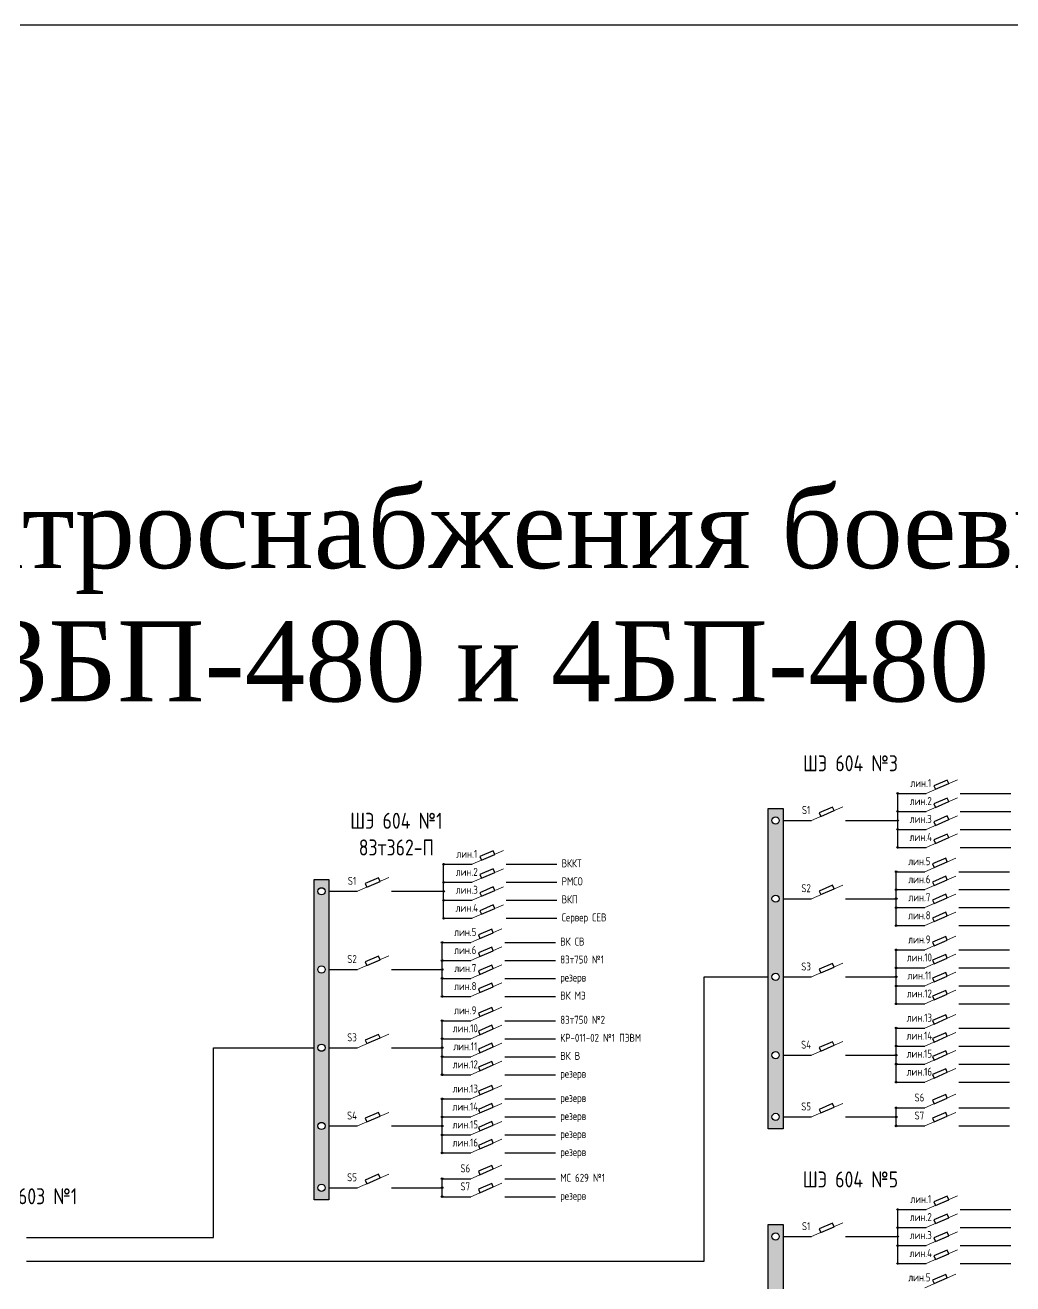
# Model space of a CAD drawing. Header units: millimetres. Extents: x 478 to 775, y 525 to 945.
# Drawn here: x 591.6 to 684.2, y 827.3 to 945.3 of the extents above; entities that cross this region are included whole.
import ezdxf

# ---------------------------------------------------------------- set-up
doc = ezdxf.new("R2010")
doc.units = ezdxf.units.MM
doc.header["$LTSCALE"] = 0.1

msp = doc.modelspace()

# ---------------------------------------------------------------- hatches: boundary and pattern name
h = msp.add_hatch(color=256)
h.paths.add_polyline_path([(673.44, 873.24), (673.37, 873.24), (673.37, 873.16, 0.414214)], flags=17)
h.paths.add_polyline_path([(673.29, 873.24, 0.414214), (673.37, 873.16), (673.37, 873.24), (673.44, 873.24, 1)])
h = msp.add_hatch(color=256)
h.paths.add_polyline_path([(661.22, 841.79), (662.62, 841.79), (662.62, 871.82), (661.22, 871.82)])
h.paths.add_polyline_path([(661.58, 856.04, -1), (662.26, 856.04, -1)], flags=16)
h.paths.add_polyline_path([(662.26, 848.7, -1), (661.58, 848.7, -1)], flags=16)
h.paths.add_polyline_path([(661.58, 863.37, -1), (662.26, 863.37, -1)], flags=16)
h.paths.add_polyline_path([(662.26, 842.91, -1), (661.58, 842.91, -1)], flags=16)
h.paths.add_polyline_path([(661.58, 870.7, -1), (662.26, 870.7, -1)], flags=16)
h = msp.add_hatch(color=256)
h.paths.add_polyline_path([(673.44, 871.55), (673.37, 871.55), (673.37, 871.47, 0.414214)], flags=17)
h.paths.add_polyline_path([(673.29, 871.55, 0.414214), (673.37, 871.47), (673.37, 871.55), (673.44, 871.55, 1)])
h = msp.add_hatch(color=256)
h.paths.add_polyline_path([(673.44, 870.7), (673.37, 870.7), (673.37, 870.63, 0.414214)], flags=17)
h.paths.add_polyline_path([(673.29, 870.7, 0.414214), (673.37, 870.63), (673.37, 870.7), (673.44, 870.7, 1)])
h = msp.add_hatch(color=256)
h.paths.add_polyline_path([(673.44, 869.86), (673.37, 869.86), (673.37, 869.78, 0.414214)], flags=17)
h.paths.add_polyline_path([(673.29, 869.86, 0.414214), (673.37, 869.78), (673.37, 869.86), (673.44, 869.86, 1)])
h = msp.add_hatch(color=256)
h.paths.add_polyline_path([(673.44, 868.17), (673.37, 868.17), (673.37, 868.1, 0.414214)], flags=17)
h.paths.add_polyline_path([(673.29, 868.17, 0.414214), (673.37, 868.1), (673.37, 868.17), (673.44, 868.17, 1)])
h = msp.add_hatch(color=256)
h.paths.add_polyline_path([(630.86, 866.6), (630.79, 866.6), (630.79, 866.52, 0.414214)], flags=17)
h.paths.add_polyline_path([(630.71, 866.6, 0.414214), (630.79, 866.52), (630.79, 866.6), (630.86, 866.6, 1)])
h = msp.add_hatch(color=256)
h.paths.add_polyline_path([(618.64, 835.15), (620.04, 835.15), (620.04, 865.18), (618.64, 865.18)])
h.paths.add_polyline_path([(619, 849.4, -1), (619.68, 849.4, -1)], flags=16)
h.paths.add_polyline_path([(619.68, 842.06, -1), (619, 842.06, -1)], flags=16)
h.paths.add_polyline_path([(619, 856.73, -1), (619.68, 856.73, -1)], flags=16)
h.paths.add_polyline_path([(619.68, 836.27, -1), (619, 836.27, -1)], flags=16)
h.paths.add_polyline_path([(619, 864.06, -1), (619.68, 864.06, -1)], flags=16)
h = msp.add_hatch(color=256)
h.paths.add_polyline_path([(630.86, 864.91), (630.79, 864.91), (630.79, 864.83, 0.414214)], flags=17)
h.paths.add_polyline_path([(630.71, 864.91, 0.414214), (630.79, 864.83), (630.79, 864.91), (630.86, 864.91, 1)])
h = msp.add_hatch(color=256)
h.paths.add_polyline_path([(673.31, 865.9), (673.23, 865.9), (673.23, 865.83, 0.414214)], flags=17)
h.paths.add_polyline_path([(673.16, 865.9, 0.414214), (673.23, 865.83), (673.23, 865.9), (673.31, 865.9, 1)])
h = msp.add_hatch(color=256)
h.paths.add_polyline_path([(630.86, 864.06), (630.79, 864.06), (630.79, 863.99, 0.414214)], flags=17)
h.paths.add_polyline_path([(630.71, 864.06, 0.414214), (630.79, 863.99), (630.79, 864.06), (630.86, 864.06, 1)])
h = msp.add_hatch(color=256)
h.paths.add_polyline_path([(673.31, 864.22), (673.23, 864.22), (673.23, 864.14, 0.414214)], flags=17)
h.paths.add_polyline_path([(673.16, 864.22, 0.414214), (673.23, 864.14), (673.23, 864.22), (673.31, 864.22, 1)])
h = msp.add_hatch(color=256)
h.paths.add_polyline_path([(630.86, 863.22), (630.79, 863.22), (630.79, 863.14, 0.414214)], flags=17)
h.paths.add_polyline_path([(630.71, 863.22, 0.414214), (630.79, 863.14), (630.79, 863.22), (630.86, 863.22, 1)])
h = msp.add_hatch(color=256)
h.paths.add_polyline_path([(673.31, 863.37), (673.23, 863.37), (673.23, 863.3, 0.414214)], flags=17)
h.paths.add_polyline_path([(673.16, 863.37, 0.414214), (673.23, 863.3), (673.23, 863.37), (673.31, 863.37, 1)])
h = msp.add_hatch(color=256)
h.paths.add_polyline_path([(673.31, 862.53), (673.23, 862.53), (673.23, 862.45, 0.414214)], flags=17)
h.paths.add_polyline_path([(673.16, 862.53, 0.414214), (673.23, 862.45), (673.23, 862.53), (673.31, 862.53, 1)])
h = msp.add_hatch(color=256)
h.paths.add_polyline_path([(630.86, 861.53), (630.79, 861.53), (630.79, 861.46, 0.414214)], flags=17)
h.paths.add_polyline_path([(630.71, 861.53, 0.414214), (630.79, 861.46), (630.79, 861.53), (630.86, 861.53, 1)])
h = msp.add_hatch(color=256)
h.paths.add_polyline_path([(673.31, 860.84), (673.23, 860.84), (673.23, 860.76, 0.414214)], flags=17)
h.paths.add_polyline_path([(673.16, 860.84, 0.414214), (673.23, 860.76), (673.23, 860.84), (673.31, 860.84, 1)])
h = msp.add_hatch(color=256)
h.paths.add_polyline_path([(630.73, 859.26), (630.65, 859.26), (630.65, 859.19, 0.414214)], flags=17)
h.paths.add_polyline_path([(630.58, 859.26, 0.414214), (630.65, 859.19), (630.65, 859.26), (630.73, 859.26, 1)])
h = msp.add_hatch(color=256)
h.paths.add_polyline_path([(673.31, 858.57), (673.23, 858.57), (673.23, 858.5, 0.414214)], flags=17)
h.paths.add_polyline_path([(673.16, 858.57, 0.414214), (673.23, 858.5), (673.23, 858.57), (673.31, 858.57, 1)])
h = msp.add_hatch(color=256)
h.paths.add_polyline_path([(630.73, 857.57), (630.65, 857.57), (630.65, 857.5, 0.414214)], flags=17)
h.paths.add_polyline_path([(630.58, 857.57, 0.414214), (630.65, 857.5), (630.65, 857.57), (630.73, 857.57, 1)])
h = msp.add_hatch(color=256)
h.paths.add_polyline_path([(630.73, 856.73), (630.65, 856.73), (630.65, 856.65, 0.414214)], flags=17)
h.paths.add_polyline_path([(630.58, 856.73, 0.414214), (630.65, 856.65), (630.65, 856.73), (630.73, 856.73, 1)])
h = msp.add_hatch(color=256)
h.paths.add_polyline_path([(673.31, 856.88), (673.23, 856.88), (673.23, 856.81, 0.414214)], flags=17)
h.paths.add_polyline_path([(673.16, 856.88, 0.414214), (673.23, 856.81), (673.23, 856.88), (673.31, 856.88, 1)])
h = msp.add_hatch(color=256)
h.paths.add_polyline_path([(630.73, 855.89), (630.65, 855.89), (630.65, 855.81, 0.414214)], flags=17)
h.paths.add_polyline_path([(630.58, 855.89, 0.414214), (630.65, 855.81), (630.65, 855.89), (630.73, 855.89, 1)])
h = msp.add_hatch(color=256)
h.paths.add_polyline_path([(673.31, 856.04), (673.23, 856.04), (673.23, 855.96, 0.414214)], flags=17)
h.paths.add_polyline_path([(673.16, 856.04, 0.414214), (673.23, 855.96), (673.23, 856.04), (673.31, 856.04, 1)])
h = msp.add_hatch(color=256)
h.paths.add_polyline_path([(630.73, 854.2), (630.65, 854.2), (630.65, 854.12, 0.414214)], flags=17)
h.paths.add_polyline_path([(630.58, 854.2, 0.414214), (630.65, 854.12), (630.65, 854.2), (630.73, 854.2, 1)])
h = msp.add_hatch(color=256)
h.paths.add_polyline_path([(673.31, 855.19), (673.23, 855.19), (673.23, 855.12, 0.414214)], flags=17)
h.paths.add_polyline_path([(673.16, 855.19, 0.414214), (673.23, 855.12), (673.23, 855.19), (673.31, 855.19, 1)])
h = msp.add_hatch(color=256)
h.paths.add_polyline_path([(673.31, 853.51), (673.23, 853.51), (673.23, 853.43, 0.414214)], flags=17)
h.paths.add_polyline_path([(673.16, 853.51, 0.414214), (673.23, 853.43), (673.23, 853.51), (673.31, 853.51, 1)])
h = msp.add_hatch(color=256)
h.paths.add_polyline_path([(630.73, 851.93), (630.65, 851.93), (630.65, 851.85, 0.414214)], flags=17)
h.paths.add_polyline_path([(630.58, 851.93, 0.414214), (630.65, 851.85), (630.65, 851.93), (630.73, 851.93, 1)])
h = msp.add_hatch(color=256)
h.paths.add_polyline_path([(673.31, 851.24), (673.23, 851.24), (673.23, 851.16, 0.414214)], flags=17)
h.paths.add_polyline_path([(673.16, 851.24, 0.414214), (673.23, 851.16), (673.23, 851.24), (673.31, 851.24, 1)])
h = msp.add_hatch(color=256)
h.paths.add_polyline_path([(630.73, 850.24), (630.65, 850.24), (630.65, 850.17, 0.414214)], flags=17)
h.paths.add_polyline_path([(630.58, 850.24, 0.414214), (630.65, 850.17), (630.65, 850.24), (630.73, 850.24, 1)])
h = msp.add_hatch(color=256)
h.paths.add_polyline_path([(673.31, 849.55), (673.23, 849.55), (673.23, 849.47, 0.414214)], flags=17)
h.paths.add_polyline_path([(673.16, 849.55, 0.414214), (673.23, 849.47), (673.23, 849.55), (673.31, 849.55, 1)])
h = msp.add_hatch(color=256)
h.paths.add_polyline_path([(630.73, 849.4), (630.65, 849.4), (630.65, 849.32, 0.414214)], flags=17)
h.paths.add_polyline_path([(630.58, 849.4, 0.414214), (630.65, 849.32), (630.65, 849.4), (630.73, 849.4, 1)])
h = msp.add_hatch(color=256)
h.paths.add_polyline_path([(630.73, 848.55), (630.65, 848.55), (630.65, 848.48, 0.414214)], flags=17)
h.paths.add_polyline_path([(630.58, 848.55, 0.414214), (630.65, 848.48), (630.65, 848.55), (630.73, 848.55, 1)])
h = msp.add_hatch(color=256)
h.paths.add_polyline_path([(673.31, 848.7), (673.23, 848.7), (673.23, 848.63, 0.414214)], flags=17)
h.paths.add_polyline_path([(673.16, 848.7, 0.414214), (673.23, 848.63), (673.23, 848.7), (673.31, 848.7, 1)])
h = msp.add_hatch(color=256)
h.paths.add_polyline_path([(673.31, 847.86), (673.23, 847.86), (673.23, 847.79, 0.414214)], flags=17)
h.paths.add_polyline_path([(673.16, 847.86, 0.414214), (673.23, 847.79), (673.23, 847.86), (673.31, 847.86, 1)])
h = msp.add_hatch(color=256)
h.paths.add_polyline_path([(630.73, 846.86), (630.65, 846.86), (630.65, 846.79, 0.414214)], flags=17)
h.paths.add_polyline_path([(630.58, 846.86, 0.414214), (630.65, 846.79), (630.65, 846.86), (630.73, 846.86, 1)])
h = msp.add_hatch(color=256)
h.paths.add_polyline_path([(673.31, 846.17), (673.23, 846.17), (673.23, 846.1, 0.414214)], flags=17)
h.paths.add_polyline_path([(673.16, 846.17, 0.414214), (673.23, 846.1), (673.23, 846.17), (673.31, 846.17, 1)])
h = msp.add_hatch(color=256)
h.paths.add_polyline_path([(630.73, 844.6), (630.65, 844.6), (630.65, 844.52, 0.414214)], flags=17)
h.paths.add_polyline_path([(630.58, 844.6, 0.414214), (630.65, 844.52), (630.65, 844.6), (630.73, 844.6, 1)])
h = msp.add_hatch(color=256)
h.paths.add_polyline_path([(673.31, 843.76), (673.23, 843.76), (673.23, 843.68, 0.414214)], flags=17)
h.paths.add_polyline_path([(673.16, 843.76, 0.414214), (673.23, 843.68), (673.23, 843.76), (673.31, 843.76, 1)])
h = msp.add_hatch(color=256)
h.paths.add_polyline_path([(630.73, 842.91), (630.65, 842.91), (630.65, 842.83, 0.414214)], flags=17)
h.paths.add_polyline_path([(630.58, 842.91, 0.414214), (630.65, 842.83), (630.65, 842.91), (630.73, 842.91, 1)])
h = msp.add_hatch(color=256)
h.paths.add_polyline_path([(673.31, 842.91), (673.23, 842.91), (673.23, 842.84, 0.414214)], flags=17)
h.paths.add_polyline_path([(673.16, 842.91, 0.414214), (673.23, 842.84), (673.23, 842.91), (673.31, 842.91, 1)])
h = msp.add_hatch(color=256)
h.paths.add_polyline_path([(630.73, 842.06), (630.65, 842.06), (630.65, 841.99, 0.414214)], flags=17)
h.paths.add_polyline_path([(630.58, 842.06, 0.414214), (630.65, 841.99), (630.65, 842.06), (630.73, 842.06, 1)])
h = msp.add_hatch(color=256)
h.paths.add_polyline_path([(630.73, 841.22), (630.65, 841.22), (630.65, 841.14, 0.414214)], flags=17)
h.paths.add_polyline_path([(630.58, 841.22, 0.414214), (630.65, 841.14), (630.65, 841.22), (630.73, 841.22, 1)])
h = msp.add_hatch(color=256)
h.paths.add_polyline_path([(673.31, 842.07), (673.23, 842.07), (673.23, 841.99, 0.414214)], flags=17)
h.paths.add_polyline_path([(673.16, 842.07, 0.414214), (673.23, 841.99), (673.23, 842.07), (673.31, 842.07, 1)])
h = msp.add_hatch(color=256)
h.paths.add_polyline_path([(630.73, 839.53), (630.65, 839.53), (630.65, 839.46, 0.414214)], flags=17)
h.paths.add_polyline_path([(630.58, 839.53, 0.414214), (630.65, 839.46), (630.65, 839.53), (630.73, 839.53, 1)])
h = msp.add_hatch(color=256)
h.paths.add_polyline_path([(630.73, 837.11), (630.65, 837.11), (630.65, 837.04, 0.414214)], flags=17)
h.paths.add_polyline_path([(630.58, 837.11, 0.414214), (630.65, 837.04), (630.65, 837.11), (630.73, 837.11, 1)])
h = msp.add_hatch(color=256)
h.paths.add_polyline_path([(630.73, 836.27), (630.65, 836.27), (630.65, 836.19, 0.414214)], flags=17)
h.paths.add_polyline_path([(630.58, 836.27, 0.414214), (630.65, 836.19), (630.65, 836.27), (630.73, 836.27, 1)])
h = msp.add_hatch(color=256)
h.paths.add_polyline_path([(630.73, 835.43), (630.65, 835.43), (630.65, 835.35, 0.414214)], flags=17)
h.paths.add_polyline_path([(630.58, 835.43, 0.414214), (630.65, 835.35), (630.65, 835.43), (630.73, 835.43, 1)])
h = msp.add_hatch(color=256)
h.paths.add_polyline_path([(673.44, 834.23), (673.37, 834.23), (673.37, 834.16, 0.414214)], flags=17)
h.paths.add_polyline_path([(673.29, 834.23, 0.414214), (673.37, 834.16), (673.37, 834.23), (673.44, 834.23, 1)])
h = msp.add_hatch(color=256)
h.paths.add_polyline_path([(661.22, 802.79), (662.62, 802.79), (662.62, 832.82), (661.22, 832.82)])
h.paths.add_polyline_path([(661.58, 817.03, -1), (662.26, 817.03, -1)], flags=16)
h.paths.add_polyline_path([(662.26, 809.7, -1), (661.58, 809.7, -1)], flags=16)
h.paths.add_polyline_path([(661.58, 824.36, -1), (662.26, 824.36, -1)], flags=16)
h.paths.add_polyline_path([(662.26, 803.9, -1), (661.58, 803.9, -1)], flags=16)
h.paths.add_polyline_path([(661.58, 831.7, -1), (662.26, 831.7, -1)], flags=16)
h = msp.add_hatch(color=256)
h.paths.add_polyline_path([(673.44, 832.54), (673.37, 832.54), (673.37, 832.47, 0.414214)], flags=17)
h.paths.add_polyline_path([(673.29, 832.54, 0.414214), (673.37, 832.47), (673.37, 832.54), (673.44, 832.54, 1)])
h = msp.add_hatch(color=256)
h.paths.add_polyline_path([(673.44, 831.7), (673.37, 831.7), (673.37, 831.62, 0.414214)], flags=17)
h.paths.add_polyline_path([(673.29, 831.7, 0.414214), (673.37, 831.62), (673.37, 831.7), (673.44, 831.7, 1)])
h = msp.add_hatch(color=256)
h.paths.add_polyline_path([(673.44, 830.85), (673.37, 830.85), (673.37, 830.78, 0.414214)], flags=17)
h.paths.add_polyline_path([(673.29, 830.85, 0.414214), (673.37, 830.78), (673.37, 830.85), (673.44, 830.85, 1)])
h = msp.add_hatch(color=256)
h.paths.add_polyline_path([(673.44, 829.17), (673.37, 829.17), (673.37, 829.09, 0.414214)], flags=17)
h.paths.add_polyline_path([(673.29, 829.17, 0.414214), (673.37, 829.09), (673.37, 829.17), (673.44, 829.17, 1)])

# ---------------------------------------------------------------- linework, layer by layer
for p, q in [((774.83, 945.25), (477.83, 945.25)), ((673.37, 873.24), (676.04, 873.24)), ((673.37, 868.17), (673.37, 873.24)), ((679.23, 873.24), (683.98, 873.24)), ((673.37, 871.55), (676.04, 871.55)), ((679.23, 871.55), (683.98, 871.55)), ((662.62, 870.7), (665.29, 870.7)), ((668.48, 870.7), (673.37, 870.7)), ((673.37, 869.86), (676.04, 869.86)), ((679.23, 869.86), (683.98, 869.86)), ((673.37, 868.17), (676.04, 868.17)), ((679.23, 868.17), (683.98, 868.17)), ((630.79, 866.6), (633.46, 866.6)), ((630.79, 861.53), (630.79, 866.6)), ((636.65, 866.6), (641.41, 866.6)), ((630.79, 864.91), (633.46, 864.91)), ((636.65, 864.91), (641.41, 864.91)), ((673.23, 865.9), (675.91, 865.9)), ((673.23, 860.84), (673.23, 865.9)), ((679.1, 865.9), (683.85, 865.9)), ((620.04, 864.06), (622.71, 864.06)), ((625.9, 864.06), (630.79, 864.06)), ((673.23, 864.22), (675.91, 864.22)), ((679.1, 864.22), (683.85, 864.22)), ((630.79, 863.22), (633.46, 863.22)), ((636.65, 863.22), (641.41, 863.22)), ((662.62, 863.37), (665.29, 863.37)), ((668.48, 863.37), (673.23, 863.37)), ((673.23, 862.53), (675.91, 862.53)), ((679.1, 862.53), (683.85, 862.53)), ((630.79, 861.53), (633.46, 861.53)), ((636.65, 861.53), (641.41, 861.53)), ((673.23, 860.84), (675.91, 860.84)), ((679.1, 860.84), (683.85, 860.84)), ((630.65, 859.26), (633.33, 859.26)), ((630.65, 854.2), (630.65, 859.26)), ((636.52, 859.26), (641.27, 859.26)), ((673.23, 858.57), (675.91, 858.57)), ((673.23, 853.51), (673.23, 858.57)), ((679.1, 858.57), (683.85, 858.57)), ((620.04, 856.73), (622.71, 856.73)), ((625.9, 856.73), (630.65, 856.73)), ((630.65, 857.57), (633.33, 857.57)), ((636.52, 857.57), (641.27, 857.57)), ((673.23, 856.88), (675.91, 856.88)), ((679.1, 856.88), (683.85, 856.88)), ((630.65, 855.89), (633.33, 855.89)), ((636.52, 855.89), (641.27, 855.89)), ((655.23, 829.4), (655.23, 856.04)), ((655.23, 856.04), (661.22, 856.04)), ((662.62, 856.04), (665.29, 856.04)), ((668.48, 856.04), (673.23, 856.04)), ((673.23, 855.19), (675.91, 855.19)), ((679.1, 855.19), (683.85, 855.19)), ((630.65, 854.2), (633.33, 854.2)), ((636.52, 854.2), (641.27, 854.2)), ((673.23, 853.51), (675.91, 853.51)), ((679.1, 853.51), (683.85, 853.51)), ((630.65, 851.93), (633.33, 851.93)), ((630.65, 846.86), (630.65, 851.93)), ((636.52, 851.93), (641.27, 851.93)), ((673.23, 851.24), (675.91, 851.24)), ((673.23, 846.17), (673.23, 851.24)), ((679.1, 851.24), (683.85, 851.24)), ((630.65, 850.24), (633.33, 850.24)), ((636.52, 850.24), (641.27, 850.24)), ((673.23, 849.55), (675.91, 849.55)), ((679.1, 849.55), (683.85, 849.55)), ((609.2, 831.61), (609.2, 849.4)), ((609.2, 849.4), (618.64, 849.4)), ((620.04, 849.4), (622.71, 849.4)), ((625.9, 849.4), (630.65, 849.4)), ((630.65, 848.55), (633.33, 848.55)), ((636.52, 848.55), (641.27, 848.55)), ((662.62, 848.7), (665.29, 848.7)), ((668.48, 848.7), (673.23, 848.7)), ((673.23, 847.86), (675.91, 847.86)), ((679.1, 847.86), (683.85, 847.86)), ((630.65, 846.86), (633.33, 846.86)), ((636.52, 846.86), (641.27, 846.86)), ((673.23, 846.17), (675.91, 846.17)), ((679.1, 846.17), (683.85, 846.17)), ((630.65, 844.6), (633.33, 844.6)), ((630.65, 839.53), (630.65, 844.6)), ((636.52, 844.6), (641.27, 844.6)), ((673.23, 843.76), (675.91, 843.76)), ((673.23, 842.07), (673.23, 843.76)), ((679.1, 843.76), (683.85, 843.76)), ((630.65, 842.91), (633.33, 842.91)), ((636.52, 842.91), (641.27, 842.91)), ((662.62, 842.91), (665.29, 842.91)), ((668.48, 842.91), (673.23, 842.91)), ((620.04, 842.06), (622.71, 842.06)), ((625.9, 842.06), (630.65, 842.06)), ((673.23, 842.07), (675.91, 842.07)), ((679.1, 842.07), (683.85, 842.07)), ((630.65, 841.22), (633.33, 841.22)), ((636.52, 841.22), (641.27, 841.22)), ((630.65, 839.53), (633.33, 839.53)), ((636.52, 839.53), (641.27, 839.53)), ((630.65, 837.11), (633.33, 837.11)), ((630.65, 835.43), (630.65, 837.11)), ((636.52, 837.11), (641.27, 837.11)), ((620.04, 836.27), (622.71, 836.27)), ((625.9, 836.27), (630.65, 836.27)), ((630.65, 835.43), (633.33, 835.43)), ((636.52, 835.43), (641.27, 835.43)), ((673.37, 834.23), (676.04, 834.23)), ((673.37, 829.17), (673.37, 834.23)), ((679.23, 834.23), (683.98, 834.23)), ((673.37, 832.54), (676.04, 832.54)), ((679.23, 832.54), (683.98, 832.54)), ((591.68, 831.61), (596.44, 831.61)), ((596.44, 831.61), (609.2, 831.61)), ((662.62, 831.7), (665.29, 831.7)), ((668.48, 831.7), (673.37, 831.7)), ((673.37, 830.85), (676.04, 830.85)), ((679.23, 830.85), (683.98, 830.85)), ((591.68, 829.4), (596.44, 829.4)), ((596.44, 829.4), (655.23, 829.4)), ((673.37, 829.17), (676.04, 829.17)), ((679.23, 829.17), (683.98, 829.17))]:
    msp.add_line(p, q)
at = {"lineweight": 15}
for p, q in [((676.04, 873.24), (678.97, 874.51)), ((665.29, 870.7), (668.22, 871.98)), ((676.04, 871.55), (678.97, 872.82)), ((676.04, 869.86), (678.97, 871.13)), ((676.04, 868.17), (678.97, 869.45)), ((633.46, 866.6), (636.39, 867.87)), ((633.46, 864.91), (636.39, 866.18)), ((675.91, 865.9), (678.83, 867.18)), ((622.71, 864.06), (625.64, 865.34)), ((675.91, 864.22), (678.83, 865.49)), ((633.46, 863.22), (636.39, 864.49)), ((665.29, 863.37), (668.22, 864.64)), ((675.91, 862.53), (678.83, 863.8)), ((633.46, 861.53), (636.39, 862.8)), ((675.91, 860.84), (678.83, 862.11)), ((633.33, 859.26), (636.26, 860.54)), ((675.91, 858.57), (678.83, 859.84)), ((622.71, 856.73), (625.64, 858)), ((633.33, 857.57), (636.26, 858.85)), ((675.91, 856.88), (678.83, 858.16)), ((633.33, 855.89), (636.26, 857.16)), ((665.29, 856.04), (668.22, 857.31)), ((633.33, 854.2), (636.26, 855.47)), ((675.91, 855.19), (678.83, 856.47)), ((675.91, 853.51), (678.83, 854.78)), ((633.33, 851.93), (636.26, 853.2)), ((675.91, 851.24), (678.83, 852.51)), ((633.33, 850.24), (636.26, 851.52)), ((675.91, 849.55), (678.83, 850.82)), ((622.71, 849.4), (625.64, 850.67)), ((633.33, 848.55), (636.26, 849.83)), ((665.29, 848.7), (668.22, 849.98)), ((675.91, 847.86), (678.83, 849.13)), ((633.33, 846.86), (636.26, 848.14)), ((675.91, 846.17), (678.83, 847.45)), ((633.33, 844.6), (636.26, 845.87)), ((675.91, 843.76), (678.83, 845.03)), ((633.33, 842.91), (636.26, 844.18)), ((665.29, 842.91), (668.22, 844.18)), ((622.71, 842.06), (625.64, 843.34)), ((633.33, 841.22), (636.26, 842.49)), ((675.91, 842.07), (678.83, 843.34)), ((633.33, 839.53), (636.26, 840.81)), ((633.33, 837.11), (636.26, 838.39)), ((622.71, 836.27), (625.64, 837.54)), ((633.33, 835.43), (636.26, 836.7)), ((676.04, 834.23), (678.97, 835.5)), ((676.04, 832.54), (678.97, 833.82)), ((665.29, 831.7), (668.22, 832.97)), ((676.04, 830.85), (678.97, 832.13)), ((676.04, 829.17), (678.97, 830.44)), ((675.91, 826.9), (678.83, 828.17))]:
    msp.add_line(p, q, dxfattribs=at)
for points in [[(676.91, 873.62), (678.16, 874.16), (678.01, 874.49), (676.77, 873.95)], [(666.16, 871.08), (667.4, 871.62), (667.26, 871.96), (666.01, 871.42)], [(676.91, 871.93), (678.16, 872.47), (678.01, 872.8), (676.77, 872.26)], [(661.22, 871.82), (662.62, 871.82), (662.62, 841.79), (661.22, 841.79)], [(676.91, 870.24), (678.16, 870.78), (678.01, 871.12), (676.77, 870.57)], [(676.91, 868.55), (678.16, 869.09), (678.01, 869.43), (676.77, 868.88)], [(634.33, 866.97), (635.58, 867.52), (635.43, 867.85), (634.19, 867.31)], [(634.33, 865.29), (635.58, 865.83), (635.43, 866.16), (634.19, 865.62)], [(676.78, 866.28), (678.02, 866.82), (677.88, 867.16), (676.63, 866.62)], [(618.64, 865.18), (620.04, 865.18), (620.04, 835.15), (618.64, 835.15)], [(623.58, 864.44), (624.83, 864.98), (624.68, 865.32), (623.44, 864.78)], [(676.78, 864.59), (678.02, 865.14), (677.88, 865.47), (676.63, 864.93)], [(634.33, 863.6), (635.58, 864.14), (635.43, 864.47), (634.19, 863.93)], [(666.16, 863.75), (667.4, 864.29), (667.26, 864.63), (666.01, 864.08)], [(676.78, 862.91), (678.02, 863.45), (677.88, 863.78), (676.63, 863.24)], [(634.33, 861.91), (635.58, 862.45), (635.43, 862.79), (634.19, 862.24)], [(676.78, 861.22), (678.02, 861.76), (677.88, 862.09), (676.63, 861.55)], [(634.2, 859.64), (635.44, 860.18), (635.3, 860.52), (634.05, 859.98)], [(676.78, 858.95), (678.02, 859.49), (677.88, 859.83), (676.63, 859.28)], [(623.58, 857.11), (624.83, 857.65), (624.68, 857.99), (623.44, 857.44)], [(634.2, 857.95), (635.44, 858.49), (635.3, 858.83), (634.05, 858.29)], [(676.78, 857.26), (678.02, 857.8), (677.88, 858.14), (676.63, 857.6)], [(634.2, 856.26), (635.44, 856.81), (635.3, 857.14), (634.05, 856.6)], [(666.16, 856.42), (667.4, 856.96), (667.26, 857.29), (666.01, 856.75)], [(634.2, 854.58), (635.44, 855.12), (635.3, 855.45), (634.05, 854.91)], [(676.78, 855.57), (678.02, 856.11), (677.88, 856.45), (676.63, 855.91)], [(676.78, 853.88), (678.02, 854.43), (677.88, 854.76), (676.63, 854.22)], [(634.2, 852.31), (635.44, 852.85), (635.3, 853.18), (634.05, 852.64)], [(676.78, 851.62), (678.02, 852.16), (677.88, 852.49), (676.63, 851.95)], [(634.2, 850.62), (635.44, 851.16), (635.3, 851.5), (634.05, 850.95)], [(676.78, 849.93), (678.02, 850.47), (677.88, 850.8), (676.63, 850.26)], [(623.58, 849.78), (624.83, 850.32), (624.68, 850.65), (623.44, 850.11)], [(634.2, 848.93), (635.44, 849.47), (635.3, 849.81), (634.05, 849.27)], [(666.16, 849.08), (667.4, 849.63), (667.26, 849.96), (666.01, 849.42)], [(676.78, 848.24), (678.02, 848.78), (677.88, 849.12), (676.63, 848.57)], [(634.2, 847.24), (635.44, 847.78), (635.3, 848.12), (634.05, 847.58)], [(676.78, 846.55), (678.02, 847.09), (677.88, 847.43), (676.63, 846.89)], [(634.2, 844.98), (635.44, 845.52), (635.3, 845.85), (634.05, 845.31)], [(676.78, 844.13), (678.02, 844.68), (677.88, 845.01), (676.63, 844.47)], [(634.2, 843.29), (635.44, 843.83), (635.3, 844.16), (634.05, 843.62)], [(666.16, 843.29), (667.4, 843.83), (667.26, 844.17), (666.01, 843.62)], [(623.58, 842.44), (624.83, 842.98), (624.68, 843.32), (623.44, 842.78)], [(634.2, 841.6), (635.44, 842.14), (635.3, 842.47), (634.05, 841.93)], [(676.78, 842.45), (678.02, 842.99), (677.88, 843.32), (676.63, 842.78)], [(634.2, 839.91), (635.44, 840.45), (635.3, 840.79), (634.05, 840.24)], [(634.2, 837.49), (635.44, 838.03), (635.3, 838.37), (634.05, 837.83)], [(623.58, 836.65), (624.83, 837.19), (624.68, 837.53), (623.44, 836.98)], [(634.2, 835.8), (635.44, 836.35), (635.3, 836.68), (634.05, 836.14)], [(676.91, 834.61), (678.16, 835.15), (678.01, 835.49), (676.77, 834.94)], [(676.91, 832.92), (678.16, 833.46), (678.01, 833.8), (676.77, 833.26)], [(661.22, 832.82), (662.62, 832.82), (662.62, 802.79), (661.22, 802.79)], [(666.16, 832.08), (667.4, 832.62), (667.26, 832.95), (666.01, 832.41)], [(676.91, 831.23), (678.16, 831.77), (678.01, 832.11), (676.77, 831.57)], [(676.91, 829.54), (678.16, 830.09), (678.01, 830.42), (676.77, 829.88)], [(676.78, 827.28), (678.02, 827.82), (677.88, 828.15), (676.63, 827.61)]]:
    msp.add_lwpolyline(points, close=True)
for centre, radius in [((673.37, 873.24), 0.0754), ((661.92, 870.7), 0.339), ((673.37, 871.55), 0.0754), ((673.37, 870.7), 0.0754), ((673.37, 869.86), 0.0754), ((673.37, 868.17), 0.0754), ((630.79, 866.6), 0.0754), ((630.79, 864.91), 0.0754), ((673.23, 865.9), 0.0754), ((619.34, 864.06), 0.339), ((630.79, 864.06), 0.0754), ((661.92, 863.37), 0.339), ((673.23, 864.22), 0.0754), ((630.79, 863.22), 0.0754), ((673.23, 863.37), 0.0754), ((673.23, 862.53), 0.0754), ((630.79, 861.53), 0.0754), ((673.23, 860.84), 0.0754), ((630.65, 859.26), 0.0754), ((673.23, 858.57), 0.0754), ((619.34, 856.73), 0.339), ((630.65, 857.57), 0.0754), ((630.65, 856.73), 0.0754), ((673.23, 856.88), 0.0754), ((630.65, 855.89), 0.0754), ((661.92, 856.04), 0.339), ((673.23, 856.04), 0.0754), ((630.65, 854.2), 0.0754), ((673.23, 855.19), 0.0754), ((673.23, 853.51), 0.0754), ((630.65, 851.93), 0.0754), ((673.23, 851.24), 0.0754), ((619.34, 849.4), 0.339), ((630.65, 850.24), 0.0754), ((673.23, 849.55), 0.0754), ((630.65, 849.4), 0.0754), ((630.65, 848.55), 0.0754), ((661.92, 848.7), 0.339), ((673.23, 848.7), 0.0754), ((673.23, 847.86), 0.0754), ((630.65, 846.86), 0.0754), ((673.23, 846.17), 0.0754), ((630.65, 844.6), 0.0754), ((673.23, 843.76), 0.0754), ((630.65, 842.91), 0.0754), ((661.92, 842.91), 0.339), ((673.23, 842.91), 0.0754), ((619.34, 842.06), 0.339), ((630.65, 842.06), 0.0754), ((630.65, 841.22), 0.0754), ((673.23, 842.07), 0.0754), ((630.65, 839.53), 0.0754), ((619.34, 836.27), 0.339), ((630.65, 837.11), 0.0754), ((630.65, 836.27), 0.0754), ((630.65, 835.43), 0.0754), ((673.37, 834.23), 0.0754), ((661.92, 831.7), 0.339), ((673.37, 832.54), 0.0754), ((673.37, 831.7), 0.0754), ((673.37, 830.85), 0.0754), ((673.37, 829.17), 0.0754)]:
    msp.add_circle(centre, radius)

# ---------------------------------------------------------------- texts
for s, insert, char_height, width, attachment_point in [('{\\fTimes New Roman|b0|i0|c204|p18;Схема электроснабжения боевых постов\\P3БП-480 и 4БП-480}', (634.99, 891.8), 7.5, 288.6012, 5), ('{\\fGOST|b0|i0|c204|p34;ШЭ 604 №3}', (668.94, 876.06), 1.5, 14.528, 5), ('{\\fGOST|b0|i0|c204|p34;лин.1}', (675.53, 874.21), 0.75, 12.2168, 5), ('{\\fGOST|b0|i0|c204|p34;S1}', (664.78, 871.68), 0.75, 12.2168, 5), ('{\\fGOST|b0|i0|c204|p34;лин.2}', (675.53, 872.52), 0.75, 12.2168, 5), ('{\\fGOST|b0|i0|c204|p34;ШЭ 604 №1\\P83т362-П}', (626.36, 869.42), 1.5, 14.528, 5), ('{\\fGOST|b0|i0|c204|p34;лин.3}', (675.53, 870.84), 0.75, 12.2168, 5), ('{\\fGOST|b0|i0|c204|p34;лин.4}', (675.53, 869.15), 0.75, 12.2168, 5), ('{\\fGOST|b0|i0|c204|p34;лин.1}', (632.96, 867.57), 0.75, 12.2168, 5), ('{\\fGOST|b0|i0|c204|p34;лин.5}', (675.4, 866.88), 0.75, 12.2168, 5), ('{\\fGOST|b0|i0|c204|p34;лин.2}', (632.96, 865.88), 0.75, 12.2168, 5), ('{\\fGOST|b0|i0|c204|p34;ВККТ}', (641.86, 867.06), 0.75, 12.2168, 1), ('{\\fGOST|b0|i0|c204|p34;S1}', (622.2, 865.04), 0.75, 12.2168, 5), ('{\\fGOST|b0|i0|c204|p34;РМСО}', (641.86, 865.37), 0.75, 12.2168, 1), ('{\\fGOST|b0|i0|c204|p34;лин.6}', (675.4, 865.19), 0.75, 12.2168, 5), ('{\\fGOST|b0|i0|c204|p34;лин.3}', (632.96, 864.2), 0.75, 12.2168, 5), ('{\\fGOST|b0|i0|c204|p34;S2}', (664.78, 864.35), 0.75, 12.2168, 5), ('{\\fGOST|b0|i0|c204|p34;лин.7}', (675.4, 863.5), 0.75, 12.2168, 5), ('{\\fGOST|b0|i0|c204|p34;лин.4}', (632.96, 862.51), 0.75, 12.2168, 5), ('{\\fGOST|b0|i0|c204|p34;ВКП}', (641.86, 863.68), 0.75, 12.2168, 1), ('{\\fGOST|b0|i0|c204|p34;Сервер СЕВ}', (641.86, 861.99), 0.75, 12.2168, 1), ('{\\fGOST|b0|i0|c204|p34;лин.8}', (675.4, 861.81), 0.75, 12.2168, 5), ('{\\fGOST|b0|i0|c204|p34;лин.5}', (632.82, 860.24), 0.75, 12.2168, 5), ('{\\fGOST|b0|i0|c204|p34;ВК СВ}', (641.73, 859.72), 0.75, 12.2168, 1), ('{\\fGOST|b0|i0|c204|p34;лин.9}', (675.4, 859.55), 0.75, 12.2168, 5), ('{\\fGOST|b0|i0|c204|p34;S2}', (622.2, 857.71), 0.75, 12.2168, 5), ('{\\fGOST|b0|i0|c204|p34;лин.6}', (632.82, 858.55), 0.75, 12.2168, 5), ('{\\fGOST|b0|i0|c204|p34;83т750 №1}', (641.73, 858.04), 0.75, 12.2168, 1), ('{\\fGOST|b0|i0|c204|p34;лин.10}', (675.4, 857.86), 0.75, 12.2168, 5), ('{\\fGOST|b0|i0|c204|p34;лин.7}', (632.82, 856.86), 0.75, 12.2168, 5), ('{\\fGOST|b0|i0|c204|p34;S3}', (664.78, 857.01), 0.75, 12.2168, 5), ('{\\fGOST|b0|i0|c204|p34;лин.8}', (632.82, 855.17), 0.75, 12.2168, 5), ('{\\fGOST|b0|i0|c204|p34;резерв}', (641.73, 856.35), 0.75, 12.2168, 1), ('{\\fGOST|b0|i0|c204|p34;лин.11}', (675.4, 856.17), 0.75, 12.2168, 5), ('{\\fGOST|b0|i0|c204|p34;ВК МЭ}', (641.73, 854.66), 0.75, 12.2168, 1), ('{\\fGOST|b0|i0|c204|p34;лин.12}', (675.4, 854.48), 0.75, 12.2168, 5), ('{\\fGOST|b0|i0|c204|p34;лин.9}', (632.82, 852.91), 0.75, 12.2168, 5), ('{\\fGOST|b0|i0|c204|p34;83т750 №2}', (641.73, 852.39), 0.75, 12.2168, 1), ('{\\fGOST|b0|i0|c204|p34;лин.13}', (675.4, 852.21), 0.75, 12.2168, 5), ('{\\fGOST|b0|i0|c204|p34;S3}', (622.2, 850.37), 0.75, 12.2168, 5), ('{\\fGOST|b0|i0|c204|p34;лин.10}', (632.82, 851.22), 0.75, 12.2168, 5), ('{\\fGOST|b0|i0|c204|p34;лин.14}', (675.4, 850.53), 0.75, 12.2168, 5), ('{\\fGOST|b0|i0|c204|p34;лин.11}', (632.82, 849.53), 0.75, 12.2168, 5), ('{\\fGOST|b0|i0|c204|p34;КР-011-02 №1 ПЭВМ}', (641.73, 850.7), 0.75, 12.2168, 1), ('{\\fGOST|b0|i0|c204|p34;S4}', (664.78, 849.68), 0.75, 12.2168, 5), ('{\\fGOST|b0|i0|c204|p34;ВК В}', (641.73, 849.01), 0.75, 12.2168, 1), ('{\\fGOST|b0|i0|c204|p34;лин.15}', (675.4, 848.84), 0.75, 12.2168, 5), ('{\\fGOST|b0|i0|c204|p34;лин.12}', (632.82, 847.84), 0.75, 12.2168, 5), ('{\\fGOST|b0|i0|c204|p34;резерв}', (641.73, 847.33), 0.75, 12.2168, 1), ('{\\fGOST|b0|i0|c204|p34;лин.16}', (675.4, 847.15), 0.75, 12.2168, 5), ('{\\fGOST|b0|i0|c204|p34;лин.13}', (632.82, 845.57), 0.75, 12.2168, 5), ('{\\fGOST|b0|i0|c204|p34;резерв}', (641.73, 845.06), 0.75, 12.2168, 1), ('{\\fGOST|b0|i0|c0|p34;S6}', (675.4, 844.73), 0.75, 12.2168, 5), ('{\\fGOST|b0|i0|c204|p34;лин.14}', (632.82, 843.88), 0.75, 12.2168, 5), ('{\\fGOST|b0|i0|c204|p34;S5}', (664.78, 843.89), 0.75, 12.2168, 5), ('{\\fGOST|b0|i0|c204|p34;S4}', (622.2, 843.04), 0.75, 12.2168, 5), ('{\\fGOST|b0|i0|c204|p34;лин.15}', (632.82, 842.2), 0.75, 12.2168, 5), ('{\\fGOST|b0|i0|c204|p34;резерв}', (641.73, 843.37), 0.75, 12.2168, 1), ('{\\fGOST|b0|i0|c0|p34;S7}', (675.4, 843.04), 0.75, 12.2168, 5), ('{\\fGOST|b0|i0|c204|p34;резерв}', (641.73, 841.68), 0.75, 12.2168, 1), ('{\\fGOST|b0|i0|c204|p34;лин.16}', (632.82, 840.51), 0.75, 12.2168, 5), ('{\\fGOST|b0|i0|c204|p34;резерв}', (641.73, 839.99), 0.75, 12.2168, 1), ('{\\fGOST|b0|i0|c0|p34;S6}', (632.82, 838.09), 0.75, 12.2168, 5), ('{\\fGOST|b0|i0|c204|p34;ШЭ 604 №5}', (668.94, 837.05), 1.5, 14.528, 5), ('{\\fGOST|b0|i0|c204|p34;S5}', (622.2, 837.25), 0.75, 12.2168, 5), ('{\\fGOST|b0|i0|c0|p34;S7}', (632.82, 836.4), 0.75, 12.2168, 5), ('{\\fGOST|b0|i0|c204|p34;МС 629 №1}', (641.73, 837.58), 0.75, 12.2168, 1), ('{\\fGOST|b0|i0|c204|p34;ШЭ 603 №1}', (592.14, 835.47), 1.5, 14.528, 5), ('{\\fGOST|b0|i0|c204|p34;резерв}', (641.73, 835.89), 0.75, 12.2168, 1), ('{\\fGOST|b0|i0|c204|p34;лин.1}', (675.53, 835.21), 0.75, 12.2168, 5), ('{\\fGOST|b0|i0|c204|p34;S1}', (664.78, 832.67), 0.75, 12.2168, 5), ('{\\fGOST|b0|i0|c204|p34;лин.2}', (675.53, 833.52), 0.75, 12.2168, 5), ('{\\fGOST|b0|i0|c204|p34;лин.3}', (675.53, 831.83), 0.75, 12.2168, 5), ('{\\fGOST|b0|i0|c204|p34;лин.4}', (675.53, 830.14), 0.75, 12.2168, 5), ('{\\fGOST|b0|i0|c204|p34;лин.5}', (675.4, 827.87), 0.75, 12.2168, 5)]:
    msp.add_mtext(s, dxfattribs=dict(insert=insert, char_height=char_height, width=width, attachment_point=attachment_point))

doc.saveas('drawing.dxf')
